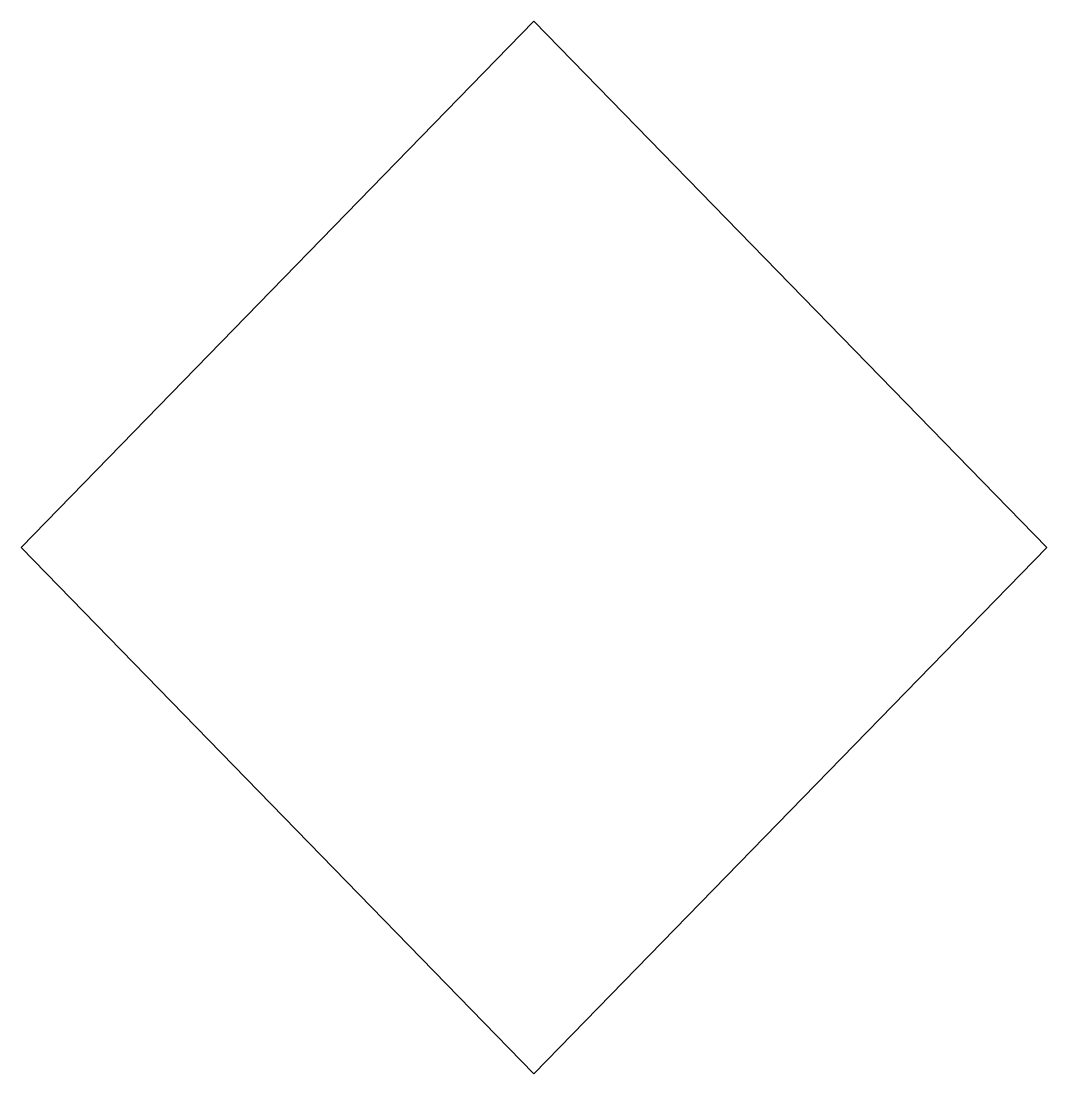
# Model space of a CAD drawing. Header units: millimetres. Extents: x 0 to 4.46, y 0 to 4.57.
import ezdxf

# ---------------------------------------------------------------- set-up
doc = ezdxf.new("R2010")
doc.units = ezdxf.units.MM
doc.layers.add('GRY5', color=7, linetype='Continuous')

msp = doc.modelspace()

# ---------------------------------------------------------------- linework, layer by layer
at = {"layer": 'GRY5'}
msp.add_lwpolyline([(0, 2.2861), (2.2278, 4.5723), (4.4556, 2.2861), (2.2278, 0), (0, 2.2861)], close=True, dxfattribs=at)

doc.saveas('drawing.dxf')
